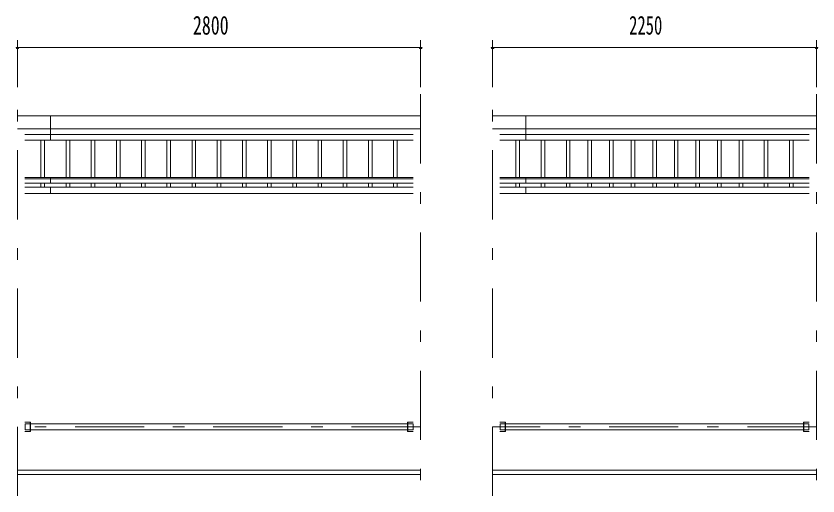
# Model space of a CAD drawing. Units: millimetres, scale not verified. Extents: x -25244 to 25244, y -10500 to 10500.
# Drawn here: x -16593 to -11023, y 1996 to 5328 of the extents above; entities that cross this region are included whole.
import ezdxf
from ezdxf.enums import TextEntityAlignment as Align

# ---------------------------------------------------------------- set-up
doc = ezdxf.new("R2010")
doc.units = ezdxf.units.MM
doc.header["$LTSCALE"] = 40
doc.linetypes.add('USER3', pattern=[24, 12, -5, 2, -5])
for name, color, linetype, lineweight in [('0-2_1-05BOLD', 7, 'Continuous', 18), ('0-3_1-25CENTER', 3, 'USER3', 18), ('0-4_1-45THIN', 4, 'Continuous', 18), ('0-5_1-55DIM', 3, 'Continuous', 18)]:
    doc.layers.add(name, color=color, linetype=linetype, lineweight=lineweight)
doc.styles.add('ＭＳ ゴシック', font='')
doc.styles.get('ＭＳ ゴシック').set_extended_font_data('MS Gothic')

msp = doc.modelspace()

# ---------------------------------------------------------------- linework, layer by layer
at = {"layer": '0-2_1-05BOLD'}
for p, q in [((-16582.78, 4634.67), (-13782.78, 4634.67)), ((-16352.78, 4465.72), (-16352.78, 4634.67)), ((-13282.78, 4634.67), (-11032.78, 4634.67)), ((-13052.78, 4634.67), (-13052.78, 4465.72)), ((-13782.78, 4543.88), (-16582.78, 4543.88)), ((-11032.78, 4543.88), (-13282.78, 4543.88)), ((-16531.98, 4504.8), (-13833.58, 4504.8)), ((-13833.58, 4465.72), (-16531.98, 4465.72)), ((-13231.98, 4504.8), (-11083.58, 4504.8)), ((-11083.58, 4465.72), (-13231.98, 4465.72)), ((-16531.98, 4205.57), (-13833.58, 4205.57)), ((-13833.58, 4196.18), (-16531.98, 4196.18)), ((-16352.78, 4205.57), (-16352.78, 4166.55)), ((-13231.98, 4205.57), (-11083.58, 4205.57)), ((-11083.58, 4196.18), (-13231.98, 4196.18)), ((-13052.78, 4205.57), (-13052.78, 4166.55)), ((-16531.98, 4166.55), (-13833.58, 4166.55)), ((-13833.58, 4139.38), (-16531.98, 4139.38)), ((-16352.78, 4139.38), (-16352.78, 4094.37)), ((-13231.98, 4166.55), (-11083.58, 4166.55)), ((-11083.58, 4139.38), (-13231.98, 4139.38)), ((-13052.78, 4139.38), (-13052.78, 4094.37)), ((-16531.98, 4094.37), (-13833.58, 4094.37)), ((-13231.98, 4094.37), (-11083.58, 4094.37)), ((-16491.98, 2508.67), (-16531.98, 2508.67)), ((-16495.18, 2508.67), (-16495.18, 2442.67)), ((-16491.98, 2442.67), (-16491.98, 2508.67)), ((-13873.58, 2508.67), (-13833.58, 2508.67)), ((-13873.58, 2442.67), (-13873.58, 2508.67)), ((-13870.38, 2508.67), (-13870.38, 2442.67)), ((-13191.98, 2508.67), (-13231.98, 2508.67)), ((-13195.18, 2442.67), (-13195.18, 2508.67)), ((-13191.98, 2508.67), (-13191.98, 2442.67)), ((-11123.58, 2508.67), (-11083.58, 2508.67)), ((-11123.58, 2442.67), (-11123.58, 2508.67)), ((-11120.38, 2508.67), (-11120.38, 2442.67)), ((-16530.28, 2497.02), (-16530.28, 2454.32)), ((-16495.18, 2497.02), (-16530.28, 2497.02)), ((-16530.28, 2454.32), (-16495.18, 2454.32)), ((-13873.58, 2497.02), (-16491.98, 2497.02)), ((-16491.98, 2454.32), (-13873.58, 2454.32)), ((-13835.28, 2497.02), (-13870.38, 2497.02)), ((-13870.38, 2454.32), (-13835.28, 2454.32)), ((-13835.28, 2454.32), (-13835.28, 2497.02)), ((-13230.28, 2497.02), (-13195.18, 2497.02)), ((-13230.28, 2454.32), (-13230.28, 2497.02)), ((-13195.18, 2454.32), (-13230.28, 2454.32)), ((-13191.98, 2497.02), (-11123.58, 2497.02)), ((-11123.58, 2454.32), (-13191.98, 2454.32)), ((-11120.38, 2497.02), (-11085.28, 2497.02)), ((-11085.28, 2454.32), (-11120.38, 2454.32)), ((-11085.28, 2497.02), (-11085.28, 2454.32)), ((-16491.98, 2442.67), (-16531.98, 2442.67)), ((-13833.58, 2442.67), (-13873.58, 2442.67)), ((-13191.98, 2442.67), (-13231.98, 2442.67)), ((-11083.58, 2442.67), (-11123.58, 2442.67)), ((-16582.78, 2175.67), (-13782.78, 2175.67)), ((-11032.78, 2175.67), (-13282.78, 2175.67)), ((-13782.78, 2145.67), (-16582.78, 2145.67)), ((-13282.78, 2145.67), (-11032.78, 2145.67))]:
    msp.add_line(p, q, dxfattribs=at)
at = {"layer": '0-3_1-25CENTER'}
for p, q in [((-16582.78, 1995.67), (-16582.78, 4784.67)), ((-13782.78, 4784.67), (-13782.78, 1995.67)), ((-13282.78, 1995.67), (-13282.78, 4784.67)), ((-11032.78, 4784.67), (-11032.78, 1995.67)), ((-13782.78, 2475.67), (-16582.78, 2475.67)), ((-11032.78, 2475.67), (-13282.78, 2475.67))]:
    msp.add_line(p, q, dxfattribs=at)
at = {"layer": '0-4_1-45THIN'}
for p, q in [((-16420.28, 4465.72), (-16420.28, 4205.57)), ((-16395.28, 4205.57), (-16395.28, 4465.72)), ((-16245.28, 4205.57), (-16245.28, 4465.72)), ((-16220.28, 4465.72), (-16220.28, 4205.57)), ((-16070.28, 4465.72), (-16070.28, 4205.57)), ((-16045.28, 4205.57), (-16045.28, 4465.72)), ((-15895.28, 4205.57), (-15895.28, 4465.72)), ((-15870.28, 4465.72), (-15870.28, 4205.57)), ((-15720.28, 4465.72), (-15720.28, 4205.57)), ((-15695.28, 4205.57), (-15695.28, 4465.72)), ((-15545.27, 4205.57), (-15545.27, 4465.72)), ((-15520.27, 4465.72), (-15520.27, 4205.57)), ((-15370.28, 4465.72), (-15370.28, 4205.57)), ((-15345.28, 4205.57), (-15345.28, 4465.72)), ((-15195.27, 4205.57), (-15195.27, 4465.72)), ((-15170.27, 4465.72), (-15170.27, 4205.57)), ((-15020.28, 4465.72), (-15020.28, 4205.57)), ((-14995.27, 4205.57), (-14995.27, 4465.72)), ((-14845.28, 4205.57), (-14845.28, 4465.72)), ((-14820.27, 4465.72), (-14820.27, 4205.57)), ((-14670.28, 4465.72), (-14670.28, 4205.57)), ((-14645.28, 4205.57), (-14645.28, 4465.72)), ((-14495.28, 4205.57), (-14495.28, 4465.72)), ((-14470.28, 4465.72), (-14470.28, 4205.57)), ((-14320.28, 4465.72), (-14320.28, 4205.57)), ((-14295.28, 4205.57), (-14295.28, 4465.72)), ((-14145.28, 4205.57), (-14145.28, 4465.72)), ((-14120.28, 4465.72), (-14120.28, 4205.57)), ((-13970.28, 4465.72), (-13970.28, 4205.57)), ((-13945.28, 4205.57), (-13945.28, 4465.72)), ((-13120.27, 4205.57), (-13120.27, 4465.72)), ((-13095.27, 4465.72), (-13095.27, 4205.57)), ((-12945.28, 4205.57), (-12945.28, 4465.72)), ((-12920.27, 4465.72), (-12920.27, 4205.57)), ((-12770.27, 4205.57), (-12770.27, 4465.72)), ((-12745.27, 4465.72), (-12745.27, 4205.57)), ((-12620.27, 4205.57), (-12620.27, 4465.72)), ((-12595.28, 4465.72), (-12595.28, 4205.57)), ((-12470.27, 4205.57), (-12470.27, 4465.72)), ((-12445.27, 4465.72), (-12445.27, 4205.57)), ((-12320.27, 4205.57), (-12320.27, 4465.72)), ((-12295.27, 4465.72), (-12295.27, 4205.57)), ((-12170.27, 4205.57), (-12170.27, 4465.72)), ((-12145.27, 4465.72), (-12145.27, 4205.57)), ((-12020.27, 4205.57), (-12020.27, 4465.72)), ((-11995.27, 4465.72), (-11995.27, 4205.57)), ((-11870.27, 4205.57), (-11870.27, 4465.72)), ((-11845.27, 4465.72), (-11845.27, 4205.57)), ((-11720.28, 4205.57), (-11720.28, 4465.72)), ((-11695.27, 4465.72), (-11695.27, 4205.57)), ((-11570.28, 4205.57), (-11570.28, 4465.72)), ((-11545.27, 4465.72), (-11545.27, 4205.57)), ((-11395.28, 4205.57), (-11395.28, 4465.72)), ((-11370.27, 4465.72), (-11370.27, 4205.57)), ((-11220.28, 4205.57), (-11220.28, 4465.72)), ((-11195.28, 4465.72), (-11195.28, 4205.57)), ((-16420.28, 4166.55), (-16420.28, 4139.38)), ((-16395.28, 4139.38), (-16395.28, 4166.55)), ((-16245.28, 4139.38), (-16245.28, 4166.55)), ((-16220.28, 4166.55), (-16220.28, 4139.38)), ((-16070.28, 4166.55), (-16070.28, 4139.38)), ((-16045.28, 4139.38), (-16045.28, 4166.55)), ((-15895.28, 4139.38), (-15895.28, 4166.55)), ((-15870.28, 4166.55), (-15870.28, 4139.38)), ((-15720.28, 4166.55), (-15720.28, 4139.38)), ((-15695.28, 4139.38), (-15695.28, 4166.55)), ((-15545.27, 4139.38), (-15545.27, 4166.55)), ((-15520.27, 4166.55), (-15520.27, 4139.38)), ((-15370.28, 4166.55), (-15370.28, 4139.38)), ((-15345.28, 4139.38), (-15345.28, 4166.55)), ((-15195.27, 4139.38), (-15195.27, 4166.55)), ((-15170.27, 4166.55), (-15170.27, 4139.38)), ((-15020.28, 4166.55), (-15020.28, 4139.38)), ((-14995.27, 4139.38), (-14995.27, 4166.55)), ((-14845.28, 4139.38), (-14845.28, 4166.55)), ((-14820.27, 4166.55), (-14820.27, 4139.38)), ((-14670.28, 4166.55), (-14670.28, 4139.38)), ((-14645.28, 4139.38), (-14645.28, 4166.55)), ((-14495.28, 4139.38), (-14495.28, 4166.55)), ((-14470.28, 4166.55), (-14470.28, 4139.38)), ((-14320.28, 4166.55), (-14320.28, 4139.38)), ((-14295.28, 4139.38), (-14295.28, 4166.55)), ((-14145.28, 4139.38), (-14145.28, 4166.55)), ((-14120.28, 4166.55), (-14120.28, 4139.38)), ((-13970.28, 4166.55), (-13970.28, 4139.38)), ((-13945.28, 4139.38), (-13945.28, 4166.55)), ((-13120.27, 4166.55), (-13120.27, 4139.38)), ((-13095.27, 4139.38), (-13095.27, 4166.55)), ((-12945.28, 4166.55), (-12945.28, 4139.38)), ((-12920.27, 4139.38), (-12920.27, 4166.55)), ((-12770.27, 4166.55), (-12770.27, 4139.38)), ((-12745.27, 4139.38), (-12745.27, 4166.55)), ((-12620.27, 4166.55), (-12620.27, 4139.38)), ((-12595.28, 4139.38), (-12595.28, 4166.55)), ((-12470.27, 4166.55), (-12470.27, 4139.38)), ((-12445.27, 4139.38), (-12445.27, 4166.55)), ((-12320.27, 4166.55), (-12320.27, 4139.38)), ((-12295.27, 4139.38), (-12295.27, 4166.55)), ((-12170.27, 4166.55), (-12170.27, 4139.38)), ((-12145.27, 4139.38), (-12145.27, 4166.55)), ((-12020.27, 4166.55), (-12020.27, 4139.38)), ((-11995.27, 4139.38), (-11995.27, 4166.55)), ((-11870.27, 4166.55), (-11870.27, 4139.38)), ((-11845.27, 4139.38), (-11845.27, 4166.55)), ((-11720.28, 4166.55), (-11720.28, 4139.38)), ((-11695.27, 4139.38), (-11695.27, 4166.55)), ((-11570.28, 4166.55), (-11570.28, 4139.38)), ((-11545.27, 4139.38), (-11545.27, 4166.55)), ((-11395.28, 4166.55), (-11395.28, 4139.38)), ((-11370.27, 4139.38), (-11370.27, 4166.55)), ((-11220.28, 4166.55), (-11220.28, 4139.38)), ((-11195.28, 4139.38), (-11195.28, 4166.55))]:
    msp.add_line(p, q, dxfattribs=at)
at = {"layer": '0-5_1-55DIM'}
for p, q in [((-16582.78, 4834.67), (-16582.78, 5159.67)), ((-13782.78, 5159.67), (-13782.78, 4834.67)), ((-13282.78, 4834.67), (-13282.78, 5159.67)), ((-11032.78, 5159.67), (-11032.78, 4834.67)), ((-16572.78, 5109.67), (-16592.78, 5109.67)), ((-16582.78, 5109.67), (-13782.78, 5109.67)), ((-13772.78, 5109.67), (-13792.78, 5109.67)), ((-13272.78, 5109.67), (-13292.78, 5109.67)), ((-13282.78, 5109.67), (-11032.78, 5109.67)), ((-11022.78, 5109.67), (-11042.78, 5109.67))]:
    msp.add_line(p, q, dxfattribs=at)
for centre in [(-16582.78, 5109.67), (-13782.78, 5109.67), (-13282.78, 5109.67), (-11032.78, 5109.67)]:
    msp.add_arc(centre, 10, 180, 0, dxfattribs=at)

# ---------------------------------------------------------------- texts
at = {"layer": '0-5_1-55DIM', "color": 7, "style": 'ＭＳ ゴシック'}
for s, width, p in [('2800', 0.7, (-15364.05, 5159.67)), ('2250', 0.65, (-12334.46, 5159.67))]:
    msp.add_text(s, height=130.2, dxfattribs=dict(at, width=width)).set_placement(p, align=Align.BOTTOM_LEFT)

doc.saveas('drawing.dxf')
